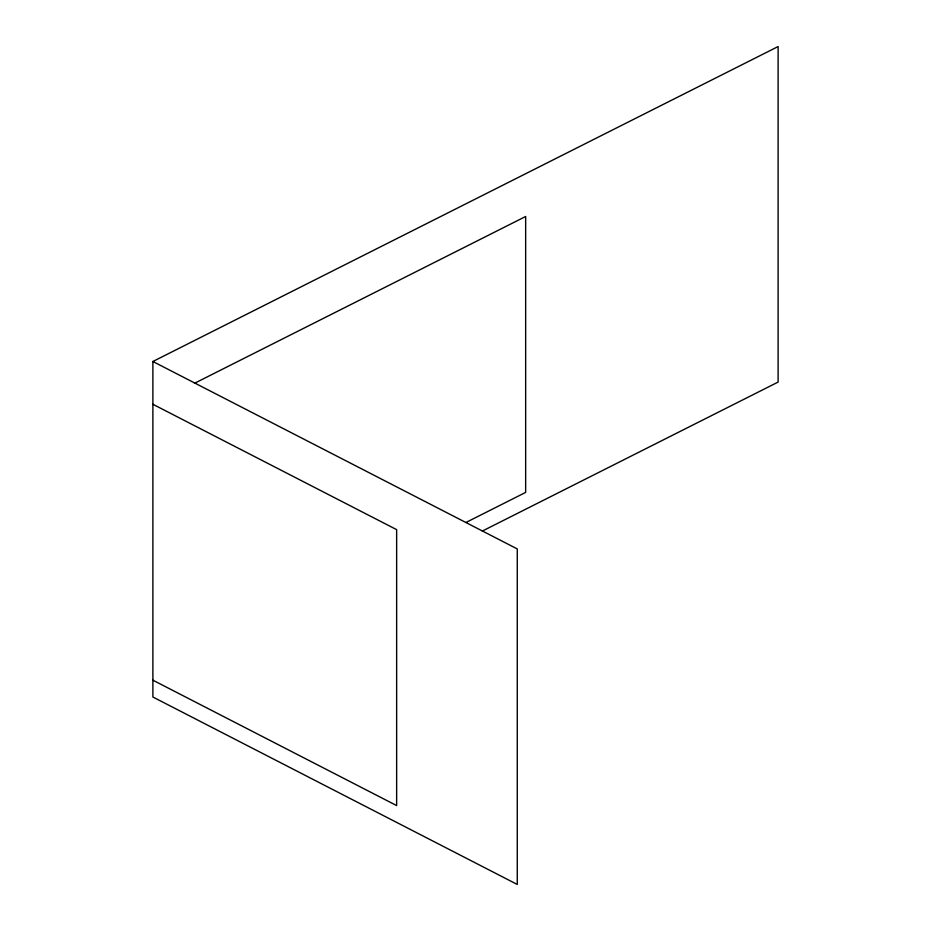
<?xml version="1.0" encoding="UTF-8"?>
<svg xmlns="http://www.w3.org/2000/svg" width="931" height="931" viewBox="0 0 931 931"><rect width="100%" height="100%" fill="white"/><g stroke="black" fill="none" stroke-linecap="round" stroke-linejoin="round"><path stroke-width="1.4" d="M152.882 361.496L517.264 548.929L517.264 884.45L152.882 697.016L152.882 361.496L778.118 46.55L778.118 382.071L482.363 531.042M194.451 383.328L525.654 216.492L525.654 492.406L465.907 522.5M152.882 404.263L396.641 529.646L396.641 805.571L152.882 680.177"/></g></svg>
